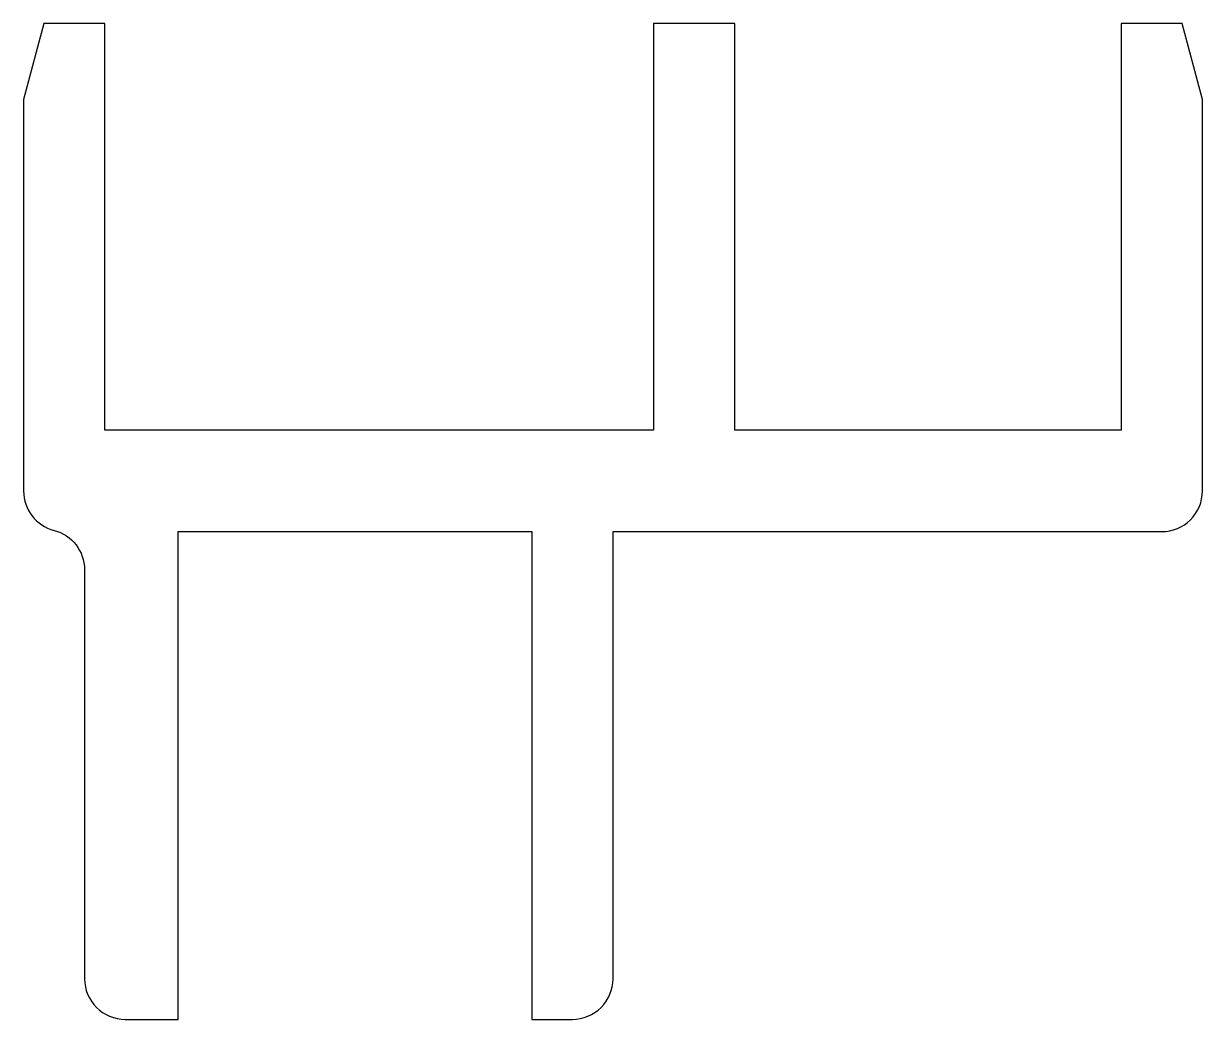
# Model space of a CAD drawing. Extents: x -645.4 to -616.4, y 74.2 to 98.7.
import ezdxf

# ---------------------------------------------------------------- set-up
doc = ezdxf.new("R2010")
doc.units = 0
doc.layers.add('ANA', color=220, linetype='CONTINUOUS')

msp = doc.modelspace()

# ---------------------------------------------------------------- linework, layer by layer
at = {"layer": 'ANA', "color": 0}
msp.add_lwpolyline([(-616.444, 96.879), (-616.944, 98.745), (-618.444, 98.745), (-618.444, 88.745), (-627.944, 88.745), (-627.944, 98.745), (-629.944, 98.745), (-629.944, 88.745), (-643.444, 88.745), (-643.444, 98.745), (-644.944, 98.745), (-645.444, 96.879), (-645.444, 87.245, 0.341999), (-644.694, 86.276, -0.341999), (-643.944, 85.308), (-643.944, 75.245, 0.414214), (-642.944, 74.245), (-641.644, 74.245), (-641.644, 86.245), (-632.944, 86.245), (-632.944, 74.245), (-631.944, 74.245, 0.414214), (-630.944, 75.245), (-630.944, 86.245), (-617.444, 86.245, 0.414214), (-616.444, 87.245)], format="xyb", close=True, dxfattribs=at)

doc.saveas('drawing.dxf')
